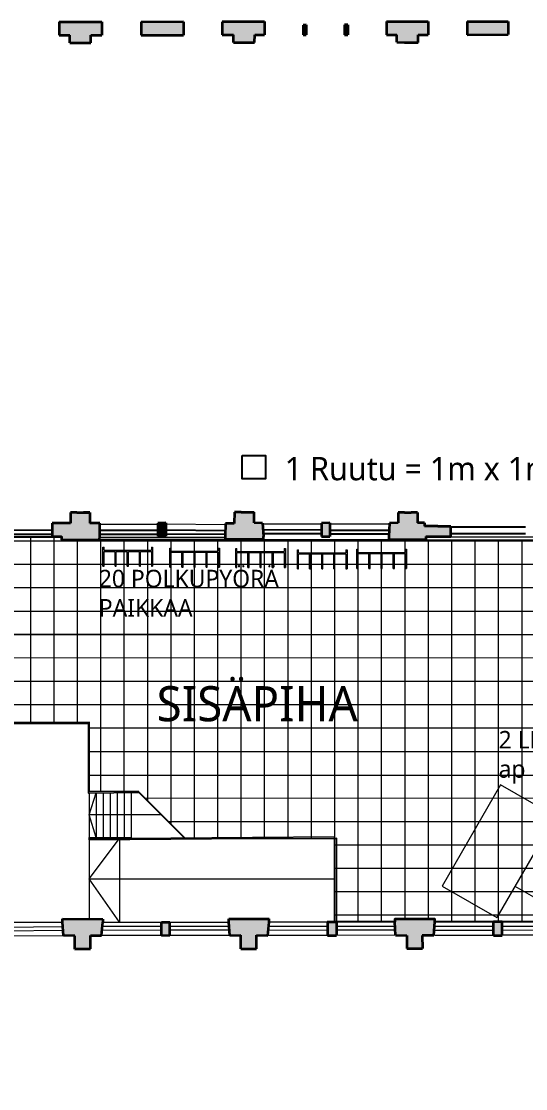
# Model space of a CAD drawing. Header units: millimetres. Extents: x -2569 to 735611, y -420503 to 265310.
# Drawn here: x 344445 to 365999, y 29786 to 75428 of the extents above; entities that cross this region are included whole.
import ezdxf

# ---------------------------------------------------------------- set-up
doc = ezdxf.new("R2010")
doc.units = ezdxf.units.MM
doc.linetypes.add('DASHDOT', pattern=[10, 5, -2.5, 0, -2.5])
doc.layers.add('00 APUVIIVA No plot', color=6, linetype='Continuous', plot=False)
doc.layers.add('02 IKKUNA', color=4, linetype='Continuous')
doc.layers.add('03 TEKSTIT', color=7, linetype='Continuous')
for name, color, linetype, lineweight in [('02 IKKUNAT', 130, 'Continuous', 13), ('02 KAIDE', 6, 'Continuous', 13), ('02 KANTAVA', 24, 'Continuous', 35), ('02 KANTAVA _väri', 2, 'Continuous', 35), ('02 RAMPPI', 140, 'Continuous', 13), ('02 RAPUT_HISSI', 1, 'Continuous', 5), ('02 SEINALINJA', 151, 'Continuous', 13), ('02 SEINÄLINJA', 151, 'Continuous', 9), ('02 VÄLISEINÄ', 21, 'Continuous', 25), ('10 AP1', 7, 'Continuous', 13), ('10 AP2', 7, 'DASHDOT', 9), ('11 pyorateline', 250, 'Continuous', 9)]:
    doc.layers.add(name, color=color, linetype=linetype, lineweight=lineweight)
doc.layers.add('02 Ruudukko eheä', color=7, linetype='Continuous', lineweight=9, true_color=0x7c7887)
doc.styles.get("Standard").update_dxf_attribs({"font": ''})
doc.styles.get('Standard').set_extended_font_data('Roboto')

# ---------------------------------------------------------------- blocks, each defined once
blk = doc.blocks.new('teline-fillari')
at = {"ltscale": 30}
for p, q in [((-1324, 0), (-1324, 1020)), ((-1324, 1020), (-1264, 1020)), ((-1264, 855), (-1264, 1020)), ((-1264, 855), (1264, 855)), ((-1264, 795), (-678, 795)), ((-1264, 0), (-1264, 795)), ((-678, 0), (-678, 795)), ((-618, 795), (-30, 795)), ((-618, 0), (-618, 795)), ((-30, 0), (-30, 795)), ((30, 0), (30, 795)), ((30, 795), (618, 795)), ((618, 0), (618, 795)), ((678, 0), (678, 795)), ((678, 795), (1264, 795)), ((1264, 1020), (1264, 855)), ((1264, 1020), (1324, 1020)), ((1264, 795), (1264, 0)), ((1324, 1020), (1324, 0)), ((-678, 0), (-618, 0)), ((-30, 0), (30, 0)), ((-1324, 0), (-1264, 0)), ((618, 0), (678, 0)), ((1264, 0), (1324, 0))]:
    blk.add_line(p, q, dxfattribs=at)
blk = doc.blocks.new('MKH sisäpiha ruudutus')
at = {"layer": '00 APUVIIVA No plot'}
for points in [[(51759, 30142), (55925, 30152), (55926, 30010), (57557, 30021), (62920, 30034), (64558, 30011), (69923, 30013), (71492, 30004), (76855, 29996), (77610, 30003), (77610, 26958), (81258, 26940), (81256, 26819), (91524, 26857), (91524, 30007), (94288, 30007), (99055, 30007), (99055, 30110), (104406, 30119), (104406, 30024), (105792, 30024), (111153, 30020), (112779, 30028), (117332, 29965)], [(77275, 13665), (74396, 13664), (71883, 13662), (71883, 13794), (70178, 13800), (70179, 13662), (67679, 13662), (67679, 17228), (61223, 17211), (59207, 19245), (57109, 19227), (57104, 22187), (50353, 22183)]]:
    blk.add_lwpolyline(points, dxfattribs=at)
at = {"layer": '02 Ruudukko eheä'}
for p, q in [((54610, 22186), (54610, 30149)), ((55610, 22186), (55610, 30151)), ((51760, 29967), (77610, 29961)), ((56610, 22187), (56610, 30015)), ((57610, 19231), (57610, 30021)), ((58610, 19240), (58610, 30023)), ((59610, 18839), (59610, 30026)), ((60610, 17830), (60610, 30028)), ((61610, 26989), (61610, 30031)), ((61610, 17212), (61610, 30031)), ((62610, 17215), (62610, 30033)), ((63610, 17218), (63610, 30024)), ((64610, 17220), (64610, 30011)), ((65610, 17223), (65610, 30012)), ((66610, 17225), (66610, 30012)), ((67610, 17228), (67610, 30012)), ((68610, 13662), (68610, 30013)), ((69610, 13662), (69610, 30013)), ((70610, 13798), (70610, 30009)), ((71610, 13795), (71610, 30004)), ((72610, 13663), (72610, 30003)), ((73610, 13663), (73610, 30001)), ((74610, 13664), (74610, 30000)), ((75610, 13664), (75610, 29998)), ((50353, 28967), (77610, 28961)), ((50353, 27967), (77610, 27961)), ((50353, 26958), (80610, 26958)), ((50353, 25967), (61424, 25964)), ((50353, 25958), (127834, 25958)), ((50353, 24967), (127830, 24949)), ((50353, 23967), (127861, 23949)), ((50353, 22967), (127861, 22949)), ((57105, 21965), (127861, 21949)), ((57106, 20946), (127861, 20946)), ((57108, 19946), (127861, 19946)), ((59484, 18965), (127861, 18949)), ((60476, 17965), (127861, 17949)), ((67610, 16963), (127861, 16949)), ((67610, 15963), (81610, 15960)), ((67610, 14963), (81610, 14960)), ((67610, 13963), (81610, 13960))]:
    blk.add_line(p, q, dxfattribs=at)

msp = doc.modelspace()

# ---------------------------------------------------------------- hatches: boundary and pattern name
at = {"layer": '02 KANTAVA _väri'}
h = msp.add_hatch(color=256, dxfattribs=at)
h.dxf.hatch_style = 1
h.paths.add_polyline_path([(347891, 75413), (346066, 75411), (346066, 74831), (346518, 74832), (346518, 74514), (346820, 74514), (347416, 74514), (347416, 74834), (347891, 74835)])
h = msp.add_hatch(color=256, dxfattribs=at)
h.dxf.hatch_style = 1
h.paths.add_polyline_path([(351372, 75416), (349559, 75414), (349559, 74838), (351372, 74841)])
h = msp.add_hatch(color=256, dxfattribs=at)
h.dxf.hatch_style = 1
h.paths.add_polyline_path([(354843, 75419), (353028, 75417), (353028, 74844), (353507, 74845), (353507, 74517), (353840, 74519), (354120, 74519), (354412, 74521), (354419, 74847), (354843, 74847)])
h = msp.add_hatch(color=256, dxfattribs=at)
h.dxf.hatch_style = 1
h.paths.add_polyline_path([(361835, 75425), (360053, 75423), (360053, 74853), (360500, 74854), (360500, 74532), (360818, 74529), (361108, 74526), (361406, 74523), (361406, 74855), (361835, 74855)])
h = msp.add_hatch(color=256, dxfattribs=at)
h.dxf.hatch_style = 1
h.paths.add_polyline_path([(365259, 75428), (363497, 75426), (363497, 74857), (365259, 74859)])
h = msp.add_hatch(color=256, dxfattribs=at)
h.dxf.hatch_style = 1
h.paths.add_polyline_path([(356623, 75280), (356493, 75268), (356493, 74849), (356623, 74849)])
h = msp.add_hatch(color=256, dxfattribs=at)
h.dxf.hatch_style = 1
h.paths.add_polyline_path([(358394, 75284), (358263, 75281), (358263, 74851), (358394, 74851)])
h = msp.add_hatch(color=256, dxfattribs=at)
h.dxf.hatch_style = 1
h.paths.add_polyline_path([(347797, 53967), (347375, 53967), (347375, 54423), (346820, 54423), (346550, 54423), (346552, 53964), (345765, 53975), (345765, 53402), (346160, 53403), (346160, 53261), (347791, 53272), (347797, 53407)])
h = msp.add_hatch(color=256, dxfattribs=at)
h.dxf.hatch_style = 1
h.paths.add_polyline_path([(354755, 53974), (354392, 53985), (354393, 54435), (354120, 54440), (353840, 54440), (353558, 54442), (353548, 53958), (353170, 53954), (353154, 53420), (353154, 53263), (354792, 53263), (354794, 53392)])
h = msp.add_hatch(color=256, dxfattribs=at)
h.dxf.hatch_style = 1
h.paths.add_polyline_path([(362801, 53694), (362801, 53845), (362247, 53845), (361679, 53845), (361679, 53976), (361376, 53976), (361376, 54419), (361106, 54421), (360826, 54424), (360549, 54426), (360549, 53976), (360175, 53975), (360157, 53394), (360157, 53263), (361726, 53255), (361736, 53395), (362801, 53394)])
h = msp.add_hatch(color=256, dxfattribs=at)
h.dxf.hatch_style = 1
h.paths.add_polyline_path([(350625, 53977), (350274, 53967), (350274, 53413), (350625, 53414)])
h = msp.add_hatch(color=256, dxfattribs=at)
h.dxf.hatch_style = 1
h.paths.add_polyline_path([(357636, 53976), (357280, 53973), (357280, 53393), (357636, 53393)])
h = msp.add_hatch(color=256, dxfattribs=at)
h.paths.add_polyline_path([(339653, 44766), (339653, 44616)])
h.paths.add_polyline_path([(340590, 42816), (339993, 42816), (339993, 42536), (340590, 42536)])
h.paths.add_polyline_path([(343692, 36905), (343329, 36905), (343329, 36303), (343692, 36303)])
h.paths.add_polyline_path([(350787, 36909), (350430, 36908), (350430, 36342), (350787, 36345)])
msp.add_hatch(color=256, dxfattribs=at).paths.add_polyline_path([(347924, 36907), (347924, 37038), (346208, 37047), (346208, 36907), (346246, 36329), (346735, 36324), (346735, 35760), (346890, 35760), (347270, 35759), (347270, 35759), (347400, 35759), (347405, 36332), (347877, 36337)])
h = msp.add_hatch(color=256, dxfattribs=at)
h.paths.add_polyline_path([(383412, 36924), (383412, 36924), (383412, 37066), (382108, 37065), (382108, 36736), (382108, 36434), (382588, 36434), (382582, 36371), (382582, 32411), (382184, 32411), (382295, 32260), (382498, 32256), (382492, 32094), (382531, 32094), (382570, 32096), (382818, 32119), (382817, 33375), (382814, 35782), (383024, 35822), (383028, 36325), (383449, 36350)])
h.paths.add_polyline_path([(380658, 36919), (380658, 37063), (379635, 37063), (379633, 36471), (379793, 36471), (379821, 33364), (379828, 33361), (379821, 33361), (379831, 32252), (380495, 32252), (380658, 32391), (380708, 32391), (380708, 32411), (380617, 32411), (380057, 32411), (380057, 36371), (380657, 36371), (380657, 36919)])
h.paths.add_polyline_path([(378394, 37062), (377556, 37061), (377556, 36736), (377556, 36615), (377554, 36475), (378394, 36475)])
h.paths.add_polyline_path([(376051, 36611), (376051, 37060), (375465, 37059), (375040, 37059), (375040, 32733), (372197, 32733), (372197, 36917), (371765, 36917), (371671, 36917), (371671, 36341), (371781, 36341), (371781, 32276), (372989, 32276), (372982, 31068), (373259, 31068, -0.000016), (373259, 31068), (375259, 31068), (375259, 30149), (376629, 30149), (376629, 29779), (378517, 29779), (378517, 30149), (380616, 30149), (380632, 30402), (380632, 30430), (378355, 30433), (378355, 29933), (376860, 29924), (376860, 30424), (375603, 30426), (375623, 36472), (376037, 36477)])
h.paths.add_polyline_path([(369195, 36917), (369195, 37054), (367509, 37039), (367509, 36916), (367552, 36347), (368026, 36341), (368021, 35791), (368195, 35785), (368701, 35791), (368701, 36341), (369171, 36341)])
h.paths.add_polyline_path([(364996, 36915), (364630, 36915), (364630, 36339), (364996, 36336)])
h.paths.add_polyline_path([(362118, 36913), (362118, 37045), (360413, 37051), (360413, 36913), (360443, 36345), (360922, 36338), (360924, 35777), (361092, 35779), (361472, 35778), (361587, 35784), (361583, 36338), (362081, 36338)])
h.paths.add_polyline_path([(357913, 36912), (357535, 36911), (357535, 36341), (357913, 36342)])
h.paths.add_polyline_path([(355035, 36910), (355035, 37044), (353309, 37045), (353309, 36910), (353351, 36341), (353829, 36348), (353830, 35772), (353990, 35772), (354370, 35771), (354494, 35771), (354494, 36349), (354977, 36338)])
h.paths.add_polyline_path([(361780, 27607), (361785, 27810), (361558, 27810), (361078, 27810), (360769, 27810), (360768, 27605), (360766, 27145), (360765, 26802), (361076, 26801), (361556, 26799), (361760, 26799), (361769, 27147)])
h.paths.add_polyline_path([(368846, 27627), (368846, 27819), (367860, 27819), (367857, 27625), (367850, 27165), (367845, 26818), (368846, 26809), (368846, 27167)])
h.paths.add_polyline_path([(383041, 27483), (383036, 27811), (382661, 27808), (382281, 27808), (382064, 27803), (382064, 27495), (382064, 27043), (382064, 26804), (382281, 26804), (382618, 26804), (383052, 26804), (383048, 27023)])
h.paths.add_polyline_path([(382825, 30563), (382575, 30580), (382510, 30580), (382511, 30434), (382128, 30437), (382174, 30129), (382281, 30132), (382661, 30141), (382822, 30145)])

# ---------------------------------------------------------------- linework, layer by layer
at = {"layer": '02 IKKUNA', "color": 4}
for p, q in [((343215, 53662), (345765, 53677)), ((343216, 53497), (345766, 53512))]:
    msp.add_line(p, q, dxfattribs=at)
at = {"layer": '02 IKKUNA', "color": 4, "linetype": 'Continuous'}
for p, q in [((347796, 53669), (350272, 53669)), ((347796, 53504), (350272, 53504)), ((350620, 53514), (353165, 53491)), ((350621, 53679), (353166, 53656)), ((357278, 53675), (354775, 53676)), ((357278, 53510), (354786, 53511)), ((357635, 53675), (360165, 53675)), ((357635, 53510), (360160, 53510))]:
    msp.add_line(p, q, dxfattribs=at)
at = {"layer": '02 IKKUNAT', "linetype": 'Continuous'}
for p, q in [((343688, 36698), (346242, 36724)), ((343690, 36533), (346244, 36559)), ((347876, 36732), (350430, 36737)), ((347877, 36567), (350430, 36572)), ((350788, 36740), (353351, 36736)), ((350788, 36575), (353351, 36571)), ((354977, 36733), (357535, 36736)), ((354977, 36568), (357535, 36571)), ((357912, 36737), (360443, 36740)), ((357913, 36572), (360443, 36575)), ((362080, 36733), (364630, 36734)), ((362080, 36568), (364630, 36569)), ((364994, 36731), (367551, 36742)), ((364995, 36566), (367551, 36577))]:
    msp.add_line(p, q, dxfattribs=at)
at = {"layer": '02 KAIDE'}
for p, q in [((347344, 45438), (340588, 45427)), ((347294, 45388), (340588, 45377)), ((347294, 45388), (347294, 42428)), ((347344, 45438), (347344, 42478)), ((347344, 42478), (349441, 42496)), ((349144, 42443), (349143, 42493)), ((347294, 42428), (349491, 42446)), ((347343, 40528), (349144, 40543)), ((347344, 40478), (347343, 40528)), ((347344, 40478), (357821, 40566)), ((347344, 40428), (357821, 40516)), ((347344, 40428), (347344, 40478)), ((349143, 40543), (349144, 40493)), ((357821, 40566), (357821, 40516))]:
    msp.add_line(p, q, dxfattribs=at)
at = {"layer": '02 KANTAVA'}
for p, q in [((346066, 75411), (347891, 75413)), ((346066, 75411), (347891, 75413)), ((346066, 75411), (346066, 74831)), ((346066, 75404), (346066, 74831)), ((347891, 75413), (347891, 74835)), ((347891, 75406), (347891, 74835)), ((349559, 75414), (351372, 75416)), ((349559, 75414), (351372, 75416)), ((349559, 75409), (349559, 74838)), ((349559, 75409), (349559, 74838)), ((351372, 75409), (351372, 74841)), ((351372, 75409), (351372, 74841)), ((353028, 75417), (354843, 75419)), ((353028, 75417), (354843, 75419)), ((353028, 75412), (353028, 74844)), ((353028, 75412), (353028, 74844)), ((354843, 75415), (354843, 74847)), ((354843, 75415), (354843, 74847)), ((360053, 75427), (360053, 74853)), ((360053, 75427), (360053, 74853)), ((360053, 75423), (361835, 75425)), ((360053, 75423), (361835, 75425)), ((361835, 75425), (361835, 74855)), ((361835, 75425), (361835, 74855)), ((363497, 75426), (365259, 75428)), ((363497, 75426), (365259, 75428)), ((363497, 75422), (363497, 74857)), ((363497, 75422), (363497, 74857)), ((365259, 75417), (365259, 74859)), ((365259, 75417), (365259, 74859)), ((356623, 75280), (356493, 75268)), ((356623, 75280), (356493, 75268)), ((356493, 75268), (356493, 74849)), ((356493, 75268), (356493, 74849)), ((356623, 75280), (356623, 74849)), ((356623, 75280), (356623, 74849)), ((358394, 75284), (358263, 75281)), ((358394, 75284), (358263, 75281)), ((358263, 75281), (358263, 74851)), ((358263, 75281), (358263, 74851)), ((358394, 75284), (358394, 74851)), ((358394, 75284), (358394, 74851)), ((360053, 74853), (360500, 74854)), ((360053, 74853), (360500, 74854)), ((360500, 74532), (360500, 74854)), ((360500, 74532), (360500, 74854)), ((361406, 74855), (361835, 74855)), ((361406, 74523), (361406, 74855)), ((361406, 74855), (361835, 74855)), ((361406, 74523), (361406, 74855)), ((363497, 74857), (365259, 74859)), ((363497, 74857), (365259, 74859)), ((346066, 74831), (346518, 74832)), ((346066, 74831), (346518, 74832)), ((346518, 74514), (346518, 74832)), ((346518, 74514), (346518, 74832)), ((346518, 74514), (346820, 74514)), ((346518, 74514), (347416, 74512)), ((346820, 74514), (347100, 74514)), ((346820, 74514), (347416, 74514)), ((347100, 74513), (347416, 74512)), ((347100, 74513), (347416, 74512)), ((347416, 74834), (347891, 74835)), ((347416, 74834), (347891, 74835)), ((347416, 74512), (347416, 74834)), ((347416, 74512), (347416, 74834)), ((349559, 74838), (351372, 74841)), ((349559, 74838), (351372, 74841)), ((353028, 74844), (353507, 74845)), ((353028, 74844), (353507, 74845)), ((353507, 74517), (353507, 74845)), ((353507, 74517), (353507, 74845)), ((353507, 74517), (353840, 74519)), ((353507, 74517), (353840, 74519)), ((353840, 74519), (354120, 74519)), ((353840, 74519), (354120, 74519)), ((354120, 74519), (354412, 74521)), ((354120, 74519), (354412, 74521)), ((354412, 74521), (354419, 74847)), ((354412, 74521), (354419, 74847)), ((354419, 74847), (354843, 74847)), ((354419, 74847), (354843, 74847)), ((356493, 74849), (356623, 74849)), ((356493, 74849), (356623, 74849)), ((358263, 74851), (358394, 74851)), ((358263, 74851), (358394, 74851)), ((360500, 74532), (360818, 74529)), ((360500, 74532), (360818, 74529)), ((360818, 74529), (361108, 74526)), ((360818, 74529), (361108, 74526)), ((361108, 74526), (361406, 74523)), ((361108, 74526), (361406, 74523)), ((346550, 54423), (346552, 53964)), ((346820, 54423), (346550, 54423)), ((346550, 54423), (346552, 53964)), ((346820, 54423), (346550, 54423)), ((346820, 54423), (347100, 54423)), ((346820, 54423), (347375, 54423)), ((347375, 54424), (347100, 54423)), ((347375, 54424), (347100, 54423)), ((347375, 54424), (347375, 53967)), ((347375, 54424), (347375, 53967)), ((353558, 54442), (353548, 53958)), ((353558, 54442), (353548, 53958)), ((353840, 54440), (353558, 54442)), ((353840, 54440), (353558, 54442)), ((353840, 54440), (354120, 54440)), ((353840, 54440), (354120, 54440)), ((354120, 54440), (354393, 54435)), ((354120, 54440), (354393, 54435)), ((354392, 53985), (354393, 54435)), ((354392, 53985), (354393, 54435)), ((360549, 54426), (360549, 53976)), ((360826, 54424), (360549, 54426)), ((360549, 54426), (360549, 53976)), ((360826, 54424), (360549, 54426)), ((360826, 54424), (361106, 54421)), ((360826, 54424), (361106, 54421)), ((361376, 54419), (361106, 54421)), ((361376, 54419), (361106, 54421)), ((361376, 54419), (361376, 53976)), ((361376, 54419), (361376, 53976)), ((346552, 53964), (345765, 53975)), ((345765, 53975), (345765, 53402)), ((346552, 53964), (345765, 53975)), ((345765, 53975), (345765, 53402)), ((347797, 53967), (347375, 53967)), ((347797, 53967), (347375, 53967)), ((347797, 53407), (347797, 53967)), ((347797, 53358), (347797, 53967)), ((350625, 53977), (350274, 53967)), ((350625, 53977), (350274, 53967)), ((350274, 53967), (350274, 53413)), ((350274, 53967), (350274, 53413)), ((350625, 53977), (350625, 53414)), ((350625, 53977), (350625, 53414)), ((353170, 53954), (353154, 53420)), ((353170, 53954), (353154, 53420)), ((353548, 53958), (353170, 53954)), ((353548, 53958), (353170, 53954)), ((354755, 53974), (354392, 53985)), ((354755, 53974), (354392, 53985)), ((354755, 53974), (354794, 53392)), ((354755, 53974), (354794, 53392)), ((357636, 53976), (357280, 53973)), ((357636, 53976), (357280, 53973)), ((357280, 53973), (357280, 53393)), ((357280, 53973), (357280, 53393)), ((357636, 53976), (357636, 53393)), ((357636, 53976), (357636, 53393)), ((360175, 53975), (360157, 53394)), ((360175, 53975), (360157, 53394)), ((360549, 53976), (360175, 53975)), ((360549, 53976), (360175, 53975)), ((361679, 53976), (361376, 53976)), ((361679, 53976), (361376, 53976)), ((361679, 53976), (361679, 53845)), ((361679, 53976), (361679, 53845)), ((345765, 53402), (346160, 53403)), ((345765, 53402), (346160, 53403)), ((346160, 53403), (346160, 53261)), ((346160, 53403), (346160, 53261)), ((347791, 53272), (347797, 53407)), ((347791, 53272), (347797, 53407)), ((350274, 53413), (350625, 53414)), ((350274, 53413), (350625, 53414)), ((353154, 53420), (353154, 53263)), ((353154, 53420), (353154, 53263)), ((362247, 53845), (361679, 53845)), ((362247, 53845), (361679, 53845)), ((362247, 53845), (362801, 53845)), ((362247, 53845), (362801, 53845)), ((362801, 53694), (362801, 53845)), ((362801, 53694), (362801, 53845)), ((362801, 53394), (362801, 53694)), ((362801, 53394), (362801, 53694)), ((346160, 53261), (347791, 53272)), ((346160, 53261), (347791, 53272)), ((354792, 53263), (353154, 53263)), ((354792, 53263), (353154, 53263)), ((354792, 53263), (354794, 53392)), ((354792, 53263), (354794, 53392)), ((354792, 53263), (354794, 53392)), ((354792, 53263), (354794, 53392)), ((357280, 53393), (357636, 53393)), ((357280, 53393), (357636, 53393)), ((360157, 53394), (360157, 53263)), ((360157, 53394), (360157, 53263)), ((361726, 53255), (360157, 53263)), ((361726, 53255), (360157, 53263)), ((361736, 53395), (361726, 53255)), ((361736, 53395), (361726, 53255)), ((361736, 53395), (362801, 53394)), ((361736, 53395), (362801, 53394)), ((346208, 37047), (347924, 37038)), ((346208, 36907), (346208, 37047)), ((346208, 37047), (347924, 37038)), ((346208, 36907), (346208, 37047)), ((346208, 37047), (347924, 37038)), ((346208, 36907), (346208, 37047)), ((346208, 37047), (347924, 37038)), ((346208, 36907), (346208, 37047)), ((346208, 37047), (347924, 37038)), ((346208, 36907), (346208, 37047)), ((347924, 37038), (347924, 36907)), ((347924, 37038), (347924, 36907)), ((347924, 37038), (347924, 36907)), ((347924, 37038), (347924, 36907)), ((347924, 37038), (347924, 36907)), ((353309, 36910), (353309, 37045)), ((353309, 37045), (355035, 37044)), ((353309, 36910), (353309, 37045)), ((353309, 37045), (355035, 37044)), ((353309, 36910), (353309, 37045)), ((353309, 37045), (355035, 37044)), ((353309, 36910), (353309, 37045)), ((353309, 37045), (355035, 37044)), ((353309, 36910), (353309, 37045)), ((353309, 37045), (355035, 37044)), ((355035, 36910), (355035, 37044)), ((355035, 36910), (355035, 37044)), ((355035, 36910), (355035, 37044)), ((355035, 36910), (355035, 37044)), ((355035, 36910), (355035, 37044)), ((360413, 37051), (362118, 37045)), ((360413, 37051), (360413, 36913)), ((360413, 37051), (362118, 37045)), ((360413, 37051), (360413, 36913)), ((360413, 37051), (362118, 37045)), ((360413, 37051), (360413, 36913)), ((360413, 37051), (362118, 37045)), ((360413, 37051), (360413, 36913)), ((360413, 37051), (362118, 37045)), ((360413, 37051), (360413, 36913)), ((362118, 36913), (362118, 37045)), ((362118, 36913), (362118, 37045)), ((362118, 36913), (362118, 37045)), ((362118, 36913), (362118, 37045)), ((362118, 36913), (362118, 37045)), ((346246, 36329), (346208, 36907)), ((346246, 36329), (346208, 36907)), ((346246, 36329), (346208, 36907)), ((346246, 36329), (346208, 36907)), ((346246, 36329), (346208, 36907)), ((347877, 36337), (347924, 36907)), ((347877, 36337), (347924, 36907)), ((347877, 36337), (347924, 36907)), ((347877, 36337), (347924, 36907)), ((347877, 36337), (347924, 36907)), ((350430, 36908), (350787, 36909)), ((350430, 36908), (350787, 36909)), ((350430, 36908), (350787, 36909)), ((350430, 36908), (350787, 36909)), ((350430, 36908), (350787, 36909)), ((350430, 36342), (350430, 36908)), ((350430, 36342), (350430, 36908)), ((350430, 36342), (350430, 36908)), ((350430, 36342), (350430, 36908)), ((350430, 36342), (350430, 36908)), ((350787, 36345), (350787, 36909)), ((350787, 36345), (350787, 36909)), ((350787, 36345), (350787, 36909)), ((350787, 36345), (350787, 36909)), ((350787, 36345), (350787, 36909)), ((353351, 36341), (353309, 36910)), ((353351, 36341), (353309, 36910)), ((353351, 36341), (353309, 36910)), ((353351, 36341), (353309, 36910)), ((353351, 36341), (353309, 36910)), ((354977, 36338), (355035, 36910)), ((354977, 36338), (355035, 36910)), ((354977, 36338), (355035, 36910)), ((354977, 36338), (355035, 36910)), ((354977, 36338), (355035, 36910)), ((357913, 36912), (357511, 36911)), ((357913, 36912), (357511, 36911)), ((357913, 36912), (357511, 36911)), ((357913, 36912), (357511, 36911)), ((357913, 36912), (357511, 36911)), ((357535, 36911), (357535, 36341)), ((357535, 36911), (357535, 36341)), ((357535, 36911), (357535, 36341)), ((357535, 36911), (357535, 36341)), ((357535, 36911), (357535, 36341)), ((357913, 36912), (357913, 36342)), ((357913, 36912), (357913, 36342)), ((357913, 36912), (357913, 36342)), ((357913, 36912), (357913, 36342)), ((357913, 36912), (357913, 36342)), ((360443, 36345), (360413, 36913)), ((360443, 36345), (360413, 36913)), ((360443, 36345), (360413, 36913)), ((360443, 36345), (360413, 36913)), ((360443, 36345), (360413, 36913)), ((362081, 36338), (362118, 36913)), ((362081, 36338), (362118, 36913)), ((362081, 36338), (362118, 36913)), ((362081, 36338), (362118, 36913)), ((362081, 36338), (362118, 36913)), ((364630, 36339), (364630, 36915)), ((364996, 36915), (364630, 36915)), ((364630, 36339), (364630, 36915)), ((364996, 36915), (364630, 36915)), ((364630, 36339), (364630, 36915)), ((364996, 36915), (364630, 36915)), ((364630, 36339), (364630, 36915)), ((364996, 36915), (364630, 36915)), ((364630, 36339), (364630, 36915)), ((364996, 36915), (364630, 36915)), ((364996, 36336), (364996, 36915)), ((364996, 36336), (364996, 36915)), ((364996, 36336), (364996, 36915)), ((364996, 36336), (364996, 36915)), ((364996, 36336), (364996, 36915)), ((346735, 36324), (346246, 36329)), ((346735, 36324), (346246, 36329)), ((346735, 36324), (346246, 36329)), ((346735, 36324), (346246, 36329)), ((346735, 36324), (346246, 36329)), ((346735, 35760), (346735, 36324)), ((346735, 35760), (346735, 36324)), ((346735, 35753), (346735, 36324)), ((346735, 35760), (346735, 36324)), ((346735, 35753), (346735, 36324)), ((347400, 35759), (347405, 36332)), ((347400, 35759), (347405, 36332)), ((347400, 35759), (347405, 36332)), ((347400, 35759), (347405, 36332)), ((347400, 35759), (347405, 36332)), ((347405, 36332), (347877, 36337)), ((347405, 36332), (347877, 36337)), ((347405, 36332), (347877, 36337)), ((347405, 36332), (347877, 36337)), ((347405, 36332), (347877, 36337)), ((350430, 36342), (350787, 36345)), ((350430, 36342), (350787, 36345)), ((350430, 36342), (350787, 36345)), ((350430, 36342), (350787, 36345)), ((350430, 36342), (350787, 36345)), ((353351, 36341), (353829, 36348)), ((353351, 36341), (353829, 36348)), ((353351, 36341), (353829, 36348)), ((353351, 36341), (353829, 36348)), ((353351, 36341), (353829, 36348)), ((353830, 35772), (353829, 36348)), ((353830, 35772), (353829, 36348)), ((353830, 35772), (353829, 36348)), ((353830, 35772), (353829, 36348)), ((353830, 35772), (353829, 36348)), ((354494, 35771), (354494, 36349)), ((354494, 36349), (354977, 36338)), ((354494, 35771), (354494, 36349)), ((354494, 36349), (354977, 36338)), ((354494, 35771), (354494, 36349)), ((354494, 36349), (354977, 36338)), ((354494, 35771), (354494, 36349)), ((354494, 36349), (354977, 36338)), ((354494, 35771), (354494, 36349)), ((354494, 36349), (354977, 36338)), ((357535, 36341), (357913, 36342)), ((357535, 36341), (357913, 36342)), ((357535, 36341), (357913, 36342)), ((357535, 36341), (357913, 36342)), ((357535, 36341), (357913, 36342)), ((360443, 36345), (360922, 36338)), ((360443, 36345), (360922, 36338)), ((360443, 36345), (360922, 36338)), ((360443, 36345), (360922, 36338)), ((360443, 36345), (360922, 36338)), ((360922, 36338), (360924, 35777)), ((360922, 36338), (360924, 35777)), ((360922, 36338), (360924, 35777)), ((360922, 36338), (360924, 35777)), ((360922, 36338), (360924, 35777)), ((362081, 36338), (361583, 36338)), ((361583, 36338), (361587, 35784)), ((362081, 36338), (361583, 36338)), ((361583, 36338), (361587, 35784)), ((362081, 36338), (361583, 36338)), ((361583, 36338), (361587, 35784)), ((362081, 36338), (361583, 36338)), ((361583, 36338), (361587, 35784)), ((362081, 36338), (361583, 36338)), ((361583, 36338), (361587, 35784)), ((364630, 36339), (364996, 36336)), ((364630, 36339), (364996, 36336)), ((364630, 36339), (364996, 36336)), ((364630, 36339), (364996, 36336)), ((364630, 36339), (364996, 36336)), ((346735, 35760), (346890, 35760)), ((346735, 35753), (347400, 35759)), ((346735, 35753), (347400, 35759)), ((346890, 35760), (347270, 35759)), ((347270, 35759), (347400, 35759)), ((353830, 35772), (353990, 35772)), ((353830, 35772), (353990, 35772)), ((353830, 35772), (353990, 35772)), ((353830, 35772), (353990, 35772)), ((353830, 35772), (353990, 35772)), ((353990, 35772), (354370, 35771)), ((353990, 35772), (354370, 35771)), ((353990, 35772), (354370, 35771)), ((353990, 35772), (354370, 35771)), ((353990, 35772), (354370, 35771)), ((354370, 35771), (354494, 35771)), ((354370, 35771), (354494, 35771)), ((354370, 35771), (354494, 35771)), ((354370, 35771), (354494, 35771)), ((354370, 35771), (354494, 35771)), ((354470, 35771), (354494, 35771)), ((354470, 35771), (354494, 35771)), ((354470, 35771), (354494, 35771)), ((354470, 35771), (354494, 35771)), ((354470, 35771), (354494, 35771)), ((360924, 35777), (361092, 35779)), ((360924, 35777), (361092, 35779)), ((360924, 35777), (361092, 35779)), ((360924, 35777), (361092, 35779)), ((360924, 35777), (361092, 35779)), ((361092, 35779), (361472, 35778)), ((361092, 35779), (361472, 35778)), ((361092, 35779), (361472, 35778)), ((361092, 35779), (361472, 35778)), ((361092, 35779), (361472, 35778)), ((361472, 35778), (361587, 35784)), ((361472, 35778), (361587, 35784)), ((361472, 35778), (361587, 35784)), ((361472, 35778), (361587, 35784)), ((361472, 35778), (361587, 35784))]:
    msp.add_line(p, q, dxfattribs=at)
at = {"layer": '02 RAMPPI'}
for p, q in [((347344, 38760), (348646, 40489)), ((347344, 40489), (347344, 37041)), ((347344, 40489), (357821, 40489)), ((348646, 40489), (348646, 36908)), ((357821, 40489), (357821, 36912)), ((348646, 36908), (347344, 38760)), ((347344, 38760), (357821, 38760))]:
    msp.add_line(p, q, dxfattribs=at)
at = {"layer": '02 RAPUT_HISSI'}
for p, q in [((349441, 42496), (351427, 40510)), ((347344, 41492), (347644, 42431)), ((347344, 42428), (347344, 40478)), ((347644, 42431), (347644, 40531)), ((347944, 42433), (347944, 40533)), ((348244, 42436), (348244, 40536)), ((348544, 42438), (348544, 40538)), ((348844, 42441), (348844, 40541)), ((349144, 42443), (349143, 40543)), ((350445, 41492), (347344, 41492)), ((347644, 40531), (347344, 41492))]:
    msp.add_line(p, q, dxfattribs=at)
at = {"layer": '02 SEINALINJA', "linetype": 'Continuous'}
for p, q in [((343692, 36905), (346208, 36907)), ((347924, 36907), (350430, 36908)), ((350787, 36909), (353309, 36910)), ((357511, 36911), (355035, 36910)), ((360413, 36913), (357913, 36912)), ((364630, 36915), (362118, 36913)), ((367509, 36916), (364996, 36915)), ((343692, 36328), (346246, 36329)), ((347878, 36343), (350430, 36344)), ((350787, 36345), (353350, 36346)), ((357511, 36342), (354978, 36340)), ((360413, 36343), (357913, 36342)), ((364630, 36336), (362118, 36335)), ((367552, 36347), (364996, 36345))]:
    msp.add_line(p, q, dxfattribs=at)
at = {"layer": '02 SEINÄLINJA', "linetype": 'Continuous'}
for p, q in [((347796, 53923), (350272, 53929)), ((350624, 53939), (353169, 53916)), ((354793, 53934), (357278, 53935)), ((357635, 53938), (360156, 53939))]:
    msp.add_line(p, q, dxfattribs=at)
at = {"layer": '02 SEINÄLINJA'}
for p, q in [((346160, 53357), (341995, 53355)), ((353154, 53360), (347795, 53358)), ((367087, 53367), (361734, 53365))]:
    msp.add_line(p, q, dxfattribs=at)
at = {"layer": '02 VÄLISEINÄ'}
for p, q in [((362800, 53807), (365998, 53807)), ((362800, 53531), (365998, 53531))]:
    msp.add_line(p, q, dxfattribs=at)
at = {"layer": '03 TEKSTIT'}
msp.add_lwpolyline([(353877, 56858), (354877, 56858), (354877, 55858), (353877, 55858)], close=True, dxfattribs=at)
at = {"layer": '10 AP1', "ltscale": 30}
for p, q in [((364925, 42779), (362425, 38449)), ((368043, 42779), (364764, 37099)), ((367264, 41429), (364925, 42779)), ((362425, 38449), (364764, 37099)), ((365543, 38449), (367881, 37099))]:
    msp.add_line(p, q, dxfattribs=at)

# ---------------------------------------------------------------- block references
at = {"layer": '02 Ruudukko eheä'}
msp.add_blockref('MKH sisäpiha ruudutus', (290234, 23251), dxfattribs=at)
at = {"layer": '11 pyorateline', "xscale": 0.8, "yscale": 0.8, "zscale": 0.8}
for p in [(348994, 52123), (351849, 52088), (354673, 52072), (357307, 52014), (359846, 52036)]:
    msp.add_blockref('teline-fillari', p, dxfattribs=at)

# ---------------------------------------------------------------- texts
at = {"layer": '03 TEKSTIT'}
msp.add_text('1 Ruutu = 1m x 1m', height=1000, dxfattribs=at).set_placement((355702, 55802))
at = {"layer": '03 TEKSTIT', "insert": (350226, 46998), "char_height": 1500, "attachment_point": 1}
msp.add_mtext_dynamic_manual_height_columns('SISÄPIHA', width=12617.54, gutter_width=12.5, heights=[0], dxfattribs=at)
at = {"layer": '10 AP2', "char_height": 750, "attachment_point": 1}
for s, width, heights, insert in [('20 POLKUPYÖRÄ\\PPAIKKAA  ', 14853.58, [2987], (347757, 51974)), ('{\\fRoboto|b0|i0|c0|p2;2 LE \\Pap paikaa }', 10042.6, [7992], (364844, 45083))]:
    msp.add_mtext_dynamic_manual_height_columns(s, width=width, gutter_width=1, heights=heights, dxfattribs=dict(at, insert=insert))

doc.saveas('drawing.dxf')
